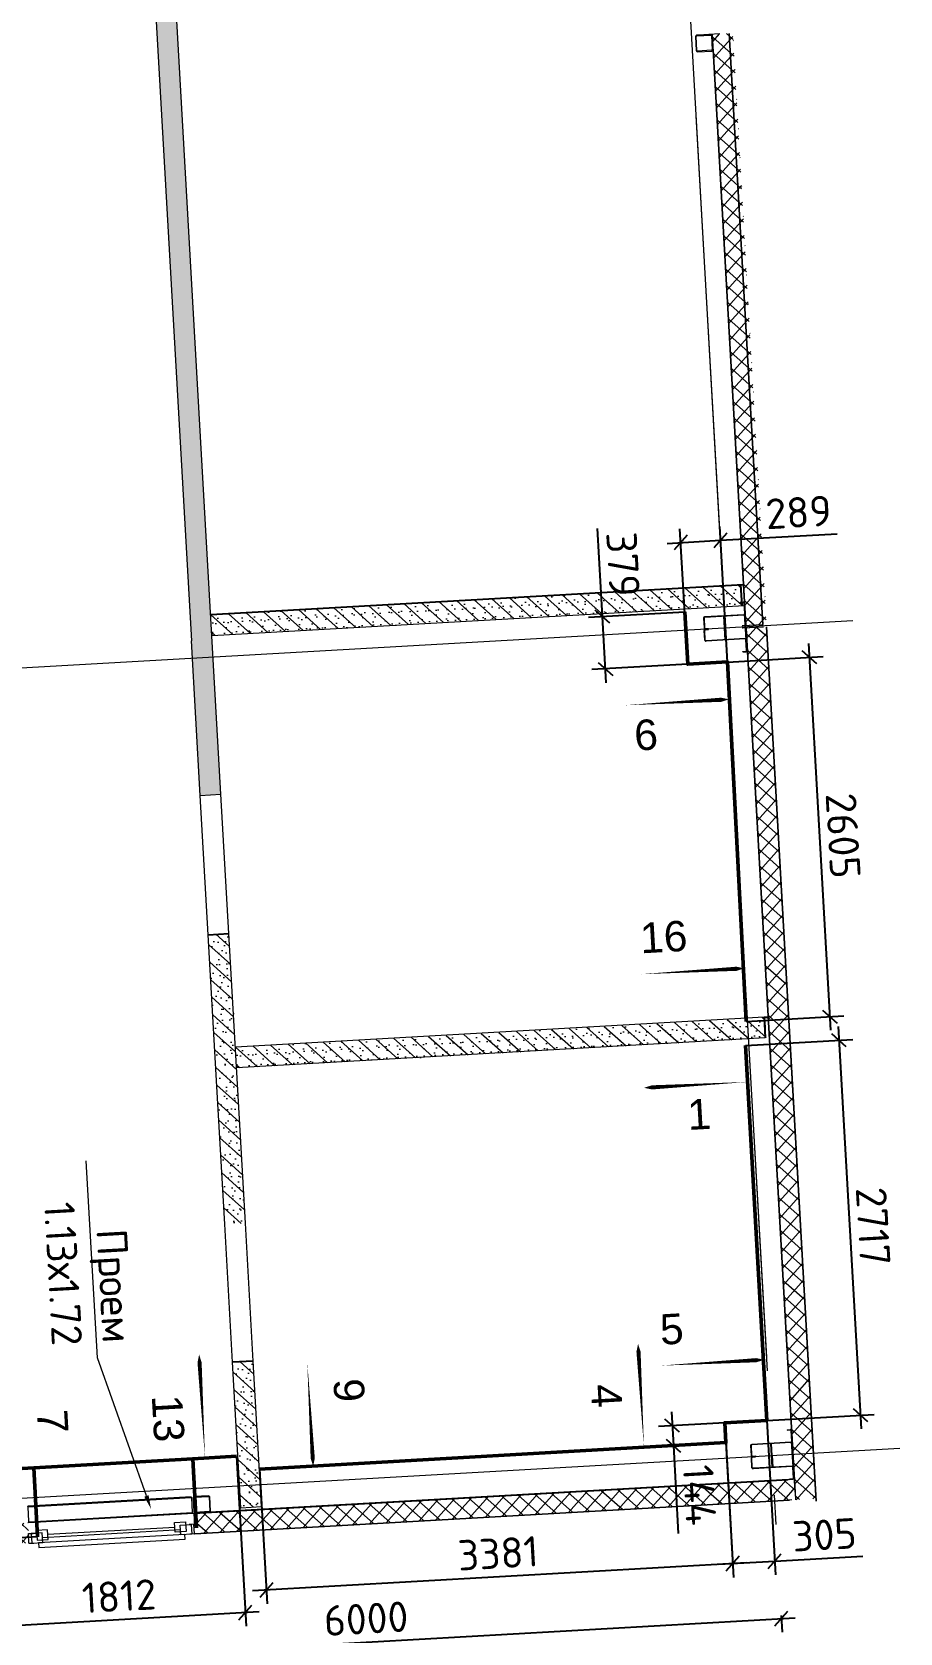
# Model space of a CAD drawing. Header units: metres. Extents: x 107714.6 to 107779.2, y 110780.1 to 110851.4.
# Drawn here: x 107726 to 107732.28, y 110797.97 to 110809.56 of the extents above; entities that cross this region are included whole.
import ezdxf
from ezdxf import colors
from ezdxf.entities.mleader import LeaderData, LeaderLine
from ezdxf.math import Vec2, Vec3

# ---------------------------------------------------------------- set-up
doc = ezdxf.new("R2010")
doc.units = ezdxf.units.M
doc.header["$PDMODE"] = 35
doc.header["$PDSIZE"] = 0.001
for name, pattern in [('_ШПТ__20_т__2_5__Линия сетки', [25, 20, -2.5, 0, -2.5]), ('CENTER', [50.8, 31.75, -6.35, 6.35, -6.35]), ('XKITLINE03', [6, 3, -1, 1, -1]), ('невидимаяX2', [19.05, 12.7, -6.35])]:
    doc.linetypes.add(name, pattern=pattern)
for name, color, linetype in [('2023.11.08_В_ОТКЛОНЕНИЯ', 7, 'Continuous'), ('_1-1_ Внутренние стены', 7, 'Continuous'), ('размеры факт', 7, 'Continuous')]:
    doc.layers.add(name, color=color, linetype=linetype)
for name, color, linetype, lineweight in [('Other', 250, 'Continuous', 0), ('ГКЛ', 250, 'Continuous', 50), ('ГКЛ Откосы', 7, 'Continuous', 50), ('ОСИ', 251, 'CENTER', 18), ('панели', 7, 'Continuous', 9), ('Размерные', 45, 'Continuous', 15), ('Стены', 7, 'Continuous', 18), ('Стены разрез', 7, 'Continuous', 30)]:
    doc.layers.add(name, color=color, linetype=linetype, lineweight=lineweight)
doc.layers.add('Вспомогательные', color=6, linetype='Continuous', plot=False)
for name, color, linetype, lineweight, true_color in [('Каркас несущий', 7, 'Continuous', 18, 0x800040), ('Каркас_Импост', 7, 'Continuous', 9, 0x804000), ('Несущие колонны', 7, 'Continuous', 18, 0x800040), ('Окна', 7, 'Continuous', 9, 0x0080c0), ('Отлив', 7, 'Continuous', 9, 0x008080), ('Скрытые грани', 7, 'Continuous', 18, 0x800040)]:
    doc.layers.add(name, color=color, linetype=linetype, lineweight=lineweight, true_color=true_color)
doc.styles.add('AxeAndPointZ', font='arial.ttf')
doc.styles.add('GOST 2.304 type A', font='isocpeur.ttf')
doc.styles.add('ISOCPEUR', font='isocpeur.ttf', dxfattribs={"height": 375})
doc.dimstyles.new('ISO-25', dxfattribs={"dimtxt": 0.22, "dimasz": 0.1, "dimexe": 0.1, "dimexo": 0, "dimgap": 0.06, "dimtad": 1, "dimdec": 0, "dimlfac": 1000, "dimtxsty": 'GOST 2.304 type A', "dimblk": 'OBLIQUE', "dimcen": 2.5, "dimdle": 0.1, "dimadec": 0, "dimazin": 0, "dimtfac": 1, "dimtdec": 0, "dimtmove": 0, "dimatfit": 3, "dimfxl": 1, "dimarcsym": 0})
pattern_1 = [(318.25305, (107716.84761, 110843.49968), (0.0998763, 0.1119139), [])]
pattern_2 = [(318.25305, (107716.84761, 110843.49968), (0.05659657, 0.06341789), []), (48.25305, (107716.84761, 110843.49968), (-0.06341789, 0.05659657), [])]

# ---------------------------------------------------------------- blocks, each defined once
blk = doc.blocks.new('102_Окно_1Створка_Ф_ГОСТ23166-99 - 1160х1750_1170_h-1445330-_О__L1_0_000_')
at = {"layer": 'Каркас_Импост', "color": 7, "lineweight": 18}
for p, q in [((-638.1, 475), (-638.1, 405)), ((-638.1, 475), (-603.1, 475)), ((-618.1, 475), (-538.1, 475)), ((-618.1, 405), (-618.1, 475)), ((-618.1, 475), (-538.1, 475)), ((-618.1, 405), (-618.1, 475)), ((-538.1, 475), (-538.1, 405)), ((-538.1, 475), (-538.1, 455)), ((541.9, 475), (461.9, 475)), ((461.9, 475), (461.9, 405)), ((461.9, 475), (461.9, 455)), ((541.9, 475), (461.9, 475)), ((561.9, 475), (526.9, 475)), ((541.9, 405), (541.9, 475)), ((541.9, 405), (541.9, 475)), ((561.9, 475), (561.9, 405)), ((-638.1, 405), (-603.1, 405)), ((-538.1, 405), (-618.1, 405)), ((-578.1, 405), (-618.1, 405)), ((-578.1, 385), (-578.1, 455)), ((-578.1, 455), (-498.1, 455)), ((-498.1, 385), (-578.1, 385)), ((-538.1, 440), (461.9, 440)), ((-498.1, 455), (-498.1, 385)), ((-498.1, 420), (421.9, 420)), ((421.9, 455), (421.9, 385)), ((501.9, 455), (421.9, 455)), ((421.9, 385), (501.9, 385)), ((461.9, 405), (541.9, 405)), ((501.9, 385), (501.9, 455)), ((541.9, 405), (501.9, 405)), ((561.9, 405), (526.9, 405))]:
    blk.add_line(p, q, dxfattribs=at)
at = {"layer": 'Отлив', "color": 7}
for p, q in [((491.9, 510), (-568.1, 510)), ((-568.1, 510), (-568.1, 475)), ((-568.1, 475), (491.9, 475)), ((491.9, 475), (491.9, 510))]:
    blk.add_line(p, q, dxfattribs=at)
blk = doc.blocks.new('243_КолоннаНесущая_Труба_ГОСТ 30245-2003 - 120x120x5-1170525-_О__L1_0_000_')
at = {"layer": 'Несущие колонны', "color": 7, "lineweight": 5}
for p, q in [((-60, 51), (-60, -51)), ((-55, -51), (-55, 51)), ((51, 60), (-51, 60)), ((-51, 55), (51, 55)), ((55, 51), (55, -51)), ((60, -51), (60, 51)), ((51, -55), (-51, -55)), ((-51, -60), (51, -60))]:
    blk.add_line(p, q, dxfattribs=at)
for centre, radius, start, end in [((-51, 51), 9, 90, 180), ((-51, 51), 4, 90, 180), ((51, 51), 9, 0, 90), ((51, 51), 4, 0, 90), ((-51, -51), 9, 180, 270), ((-51, -51), 4, 180, 270), ((51, -51), 9, 270, 360), ((51, -51), 4, 270, 0)]:
    blk.add_arc(centre, radius, start, end, dxfattribs=at)
blk = doc.blocks.new('253_Балка_Труба_ГОСТ 30245-2003 - 120x120x5-1324223-_О__L1_0_000_')
at = {"layer": 'Каркас несущий', "color": 7}
for p, q in [((592, 60), (-592, 60)), ((-592, 51), (-592, 60)), ((-592, -51), (-592, 51)), ((592, 60), (592, 51)), ((592, 51), (592, -51)), ((-592, -60), (-592, -51)), ((-592, -60), (592, -60)), ((592, -51), (592, -60))]:
    blk.add_line(p, q, dxfattribs=at)
at = {"layer": 'Скрытые грани', "color": 7}
for p, q in [((-592, 55), (592, 55)), ((-592, -55), (592, -55))]:
    blk.add_line(p, q, dxfattribs=at)
blk = doc.blocks.new('243_КолоннаНесущая_Труба_ГОСТ 30245-2003 - 120x120x5-V6-_О__L1_0_000_')
at = {"layer": 'Несущие колонны', "color": 7, "lineweight": 5}
for p, q in [((-60, 51), (-60, -51)), ((-55, -51), (-55, 51)), ((51, 60), (-51, 60)), ((-51, 55), (51, 55)), ((55, 51), (55, -51)), ((60, -51), (60, 51)), ((51, -55), (-51, -55)), ((-51, -60), (51, -60))]:
    blk.add_line(p, q, dxfattribs=at)
for centre, radius, start, end in [((-51, 51), 9, 90, 180), ((-51, 51), 4, 90, 180), ((51, 51), 9, 0, 90), ((51, 51), 4, 0, 90), ((-51, -51), 9, 180, 270), ((-51, -51), 4, 180, 270), ((51, -51), 4, 270, 0), ((51, -51), 9, 270, 360)]:
    blk.add_arc(centre, radius, start, end, dxfattribs=at)
blk = doc.blocks.new('к3')
at = {"color": 0, "linetype": 'ByBlock', "lineweight": -2, "ltscale": 200}
for p, q in [((4147418, 542806), (4147418, 542828)), ((4147418, 542806), (4147421, 542806)), ((4147421, 542806), (4147421, 542828)), ((4147426, 542836), (4147505, 542836)), ((4147426, 542833), (4147505, 542833)), ((4147510, 542828), (4147510, 542544)), ((4147513, 542828), (4147513, 542544)), ((4147683, 542828), (4147683, 542544)), ((4147686, 542828), (4147686, 542544)), ((4147770, 542836), (4147691, 542836)), ((4147770, 542833), (4147691, 542833)), ((4147775, 542806), (4147775, 542828)), ((4147778, 542806), (4147775, 542806)), ((4147778, 542806), (4147778, 542828)), ((4147518, 542539), (4147589, 542539)), ((4147518, 542536), (4147589, 542536)), ((4147594, 542544), (4147594, 542567)), ((4147594, 542567), (4147597, 542567)), ((4147597, 542544), (4147597, 542567)), ((4147599, 542544), (4147599, 542567)), ((4147602, 542567), (4147599, 542567)), ((4147602, 542544), (4147602, 542567)), ((4147678, 542539), (4147607, 542539)), ((4147678, 542536), (4147607, 542536))]:
    blk.add_line(p, q, dxfattribs=at)
for centre, radius, start, end in [((4147426, 542828), 8, 90, 180), ((4147426, 542828), 5, 90, 180), ((4147505, 542828), 8, 0, 90), ((4147505, 542828), 5, 0, 90), ((4147691, 542828), 8, 90, 180), ((4147691, 542828), 5, 90, 180), ((4147770, 542828), 8, 0, 90), ((4147770, 542828), 5, 0, 90), ((4147518, 542544), 8, 180, 270), ((4147518, 542544), 5, 180, 270), ((4147589, 542544), 8, 270, 0), ((4147589, 542544), 5, 270, 0), ((4147607, 542544), 8, 180, 270), ((4147607, 542544), 5, 180, 270), ((4147678, 542544), 5, 270, 0), ((4147678, 542544), 8, 270, 0)]:
    blk.add_arc(centre, radius, start, end, dxfattribs=at)
at = {"layer": 'Вспомогательные', "color": 0, "ltscale": 10}
for p, q in [((4147690, 542836), (4147505, 542836)), ((4147683, 542686), (4147513, 542686))]:
    blk.add_line(p, q, dxfattribs=at)
blk = doc.blocks.new('_Oblique')
at = {"color": 0, "linetype": 'ByBlock', "lineweight": -2}
blk.add_line((-0.5, -0.5), (0.5, 0.5), dxfattribs=at)
blk = doc.blocks.new('*D59')
at = {"layer": 'Defpoints', "color": 0, "lineweight": 9, "transparency": 16777216}
for p in [(107730.127, 110805.324), (107730.722, 110805.357, 0.139), (107730.744, 110804.979, 0.139)]:
    blk.add_point(p, dxfattribs=at)
at = {"layer": 'ГКЛ', "color": 0, "lineweight": -2, "transparency": 16777216}
for p, q in [((107730.127, 110805.324), (107730.091, 110805.961)), ((107730.722, 110805.357), (107730.027, 110805.318)), ((107730.154, 110804.845), (107730.127, 110805.324)), ((107730.744, 110804.979), (107730.049, 110804.94))]:
    blk.add_line(p, q, dxfattribs=at)
at = {"layer": 'ГКЛ', "color": 0, "lineweight": -2, "transparency": 16777216, "xscale": 0.1, "yscale": 0.1, "zscale": 0.1}
for p, rotation in [((107730.127, 110805.324), 93.25304974487426), ((107730.149, 110804.945), 273.2530497448743)]:
    blk.add_blockref('_Oblique', p, dxfattribs=dict(at, rotation=rotation))
at = {"layer": 'ГКЛ', "color": 0, "lineweight": 9, "transparency": 16777216, "insert": (107730.276, 110805.702), "char_height": 0.22, "attachment_point": 5, "rotation": 273.253, "style": 'GOST 2.304 type A'}
blk.add_mtext('379', dxfattribs=at)
blk = doc.blocks.new('*D60')
at = {"layer": 'Defpoints', "color": 0, "lineweight": 9, "transparency": 16777216}
for p in [(107730.982, 110805.877), (107730.744, 110804.979), (107731.032, 110804.995, 0.139)]:
    blk.add_point(p, dxfattribs=at)
at = {"layer": 'ГКЛ', "color": 0, "lineweight": -2, "transparency": 16777216}
for p, q in [((107731.032, 110804.995), (107730.976, 110805.976)), ((107730.594, 110805.854), (107730.982, 110805.877)), ((107730.744, 110804.979), (107730.688, 110805.96)), ((107730.982, 110805.877), (107731.825, 110805.924))]:
    blk.add_line(p, q, dxfattribs=at)
at = {"layer": 'ГКЛ', "color": 0, "lineweight": -2, "transparency": 16777216, "xscale": 0.1, "yscale": 0.1, "zscale": 0.1}
for p, rotation in [((107730.694, 110805.86), 183.2530497448743), ((107730.982, 110805.877), 3.253049744874275)]:
    blk.add_blockref('_Oblique', p, dxfattribs=dict(at, rotation=rotation))
at = {"layer": 'ГКЛ', "color": 0, "lineweight": 9, "transparency": 16777216, "insert": (107731.546, 110806.079), "char_height": 0.22, "attachment_point": 5, "rotation": 3.253, "style": 'GOST 2.304 type A'}
blk.add_mtext('289', dxfattribs=at)
blk = doc.blocks.new('*D61')
at = {"layer": 'Defpoints', "color": 0, "lineweight": 9, "transparency": 16777216}
for p in [(107731.032, 110804.995), (107731.626, 110805.029), (107731.168, 110802.394, 0.139)]:
    blk.add_point(p, dxfattribs=at)
at = {"layer": 'ГКЛ', "color": 0, "lineweight": -2, "transparency": 16777216}
for p, q in [((107731.032, 110804.995), (107731.725, 110805.035)), ((107731.779, 110802.329), (107731.62, 110805.129)), ((107731.168, 110802.394), (107731.873, 110802.434))]:
    blk.add_line(p, q, dxfattribs=at)
at = {"layer": 'ГКЛ', "color": 0, "lineweight": -2, "transparency": 16777216, "xscale": 0.1, "yscale": 0.1, "zscale": 0.1}
for p, rotation in [((107731.626, 110805.029), 93.25304974487426), ((107731.773, 110802.428), 273.2530497448743)]:
    blk.add_blockref('_Oblique', p, dxfattribs=dict(at, rotation=rotation))
at = {"layer": 'ГКЛ', "color": 0, "lineweight": 9, "transparency": 16777216, "insert": (107731.869, 110803.738), "char_height": 0.22, "attachment_point": 5, "rotation": 273.253, "style": 'GOST 2.304 type A'}
blk.add_mtext('2605', dxfattribs=at)
blk = doc.blocks.new('*D62')
at = {"layer": 'Defpoints', "color": 0, "lineweight": 9, "transparency": 16777216}
for p in [(107731.162, 110802.218, 0.139), (107731.317, 110799.505, 0.139), (107731.993, 110799.544)]:
    blk.add_point(p, dxfattribs=at)
at = {"layer": 'ГКЛ', "color": 0, "lineweight": -2, "transparency": 16777216}
for p, q in [((107731.162, 110802.218), (107731.939, 110802.262)), ((107731.833, 110802.356), (107731.999, 110799.444)), ((107731.317, 110799.505), (107732.093, 110799.549))]:
    blk.add_line(p, q, dxfattribs=at)
at = {"layer": 'ГКЛ', "color": 0, "lineweight": -2, "transparency": 16777216, "xscale": 0.1, "yscale": 0.1, "zscale": 0.1}
for p, rotation in [((107731.839, 110802.256), 93.25304974487426), ((107731.993, 110799.544), 273.2530497448743)]:
    blk.add_blockref('_Oblique', p, dxfattribs=dict(at, rotation=rotation))
at = {"layer": 'ГКЛ', "color": 0, "lineweight": 9, "transparency": 16777216, "insert": (107732.086, 110800.91), "char_height": 0.22, "attachment_point": 5, "rotation": 273.253, "style": 'GOST 2.304 type A'}
blk.add_mtext('2717', dxfattribs=at)
blk = doc.blocks.new('*D63')
at = {"layer": 'Defpoints', "color": 0, "lineweight": 9, "transparency": 16777216}
for p in [(107731.012, 110799.488, 0.139), (107731.317, 110799.505, 0.139), (107731.374, 110798.487)]:
    blk.add_point(p, dxfattribs=at)
at = {"layer": 'ГКЛ', "color": 0, "lineweight": -2, "transparency": 16777216}
for p, q in [((107731.012, 110799.488), (107731.076, 110798.369)), ((107731.317, 110799.505), (107731.38, 110798.387)), ((107730.97, 110798.464), (107731.374, 110798.487)), ((107731.374, 110798.487), (107732.011, 110798.523))]:
    blk.add_line(p, q, dxfattribs=at)
at = {"layer": 'ГКЛ', "color": 0, "lineweight": -2, "transparency": 16777216, "xscale": 0.1, "yscale": 0.1, "zscale": 0.1}
for p, rotation in [((107731.07, 110798.469), 183.2530497448743), ((107731.374, 110798.487), 3.253049744874275)]:
    blk.add_blockref('_Oblique', p, dxfattribs=dict(at, rotation=rotation))
at = {"layer": 'ГКЛ', "color": 0, "lineweight": 9, "transparency": 16777216, "insert": (107731.733, 110798.677), "char_height": 0.22, "attachment_point": 5, "rotation": 3.253, "style": 'GOST 2.304 type A'}
blk.add_mtext('305', dxfattribs=at)
blk = doc.blocks.new('*D64')
at = {"layer": 'Defpoints', "color": 0, "lineweight": 9, "transparency": 16777216}
for p in [(107731.012, 110799.488, 0.139), (107730.64, 110799.323), (107731.02, 110799.344, 0.139)]:
    blk.add_point(p, dxfattribs=at)
at = {"layer": 'ГКЛ', "color": 0, "lineweight": -2, "transparency": 16777216}
for p, q in [((107731.012, 110799.488), (107730.532, 110799.461)), ((107730.626, 110799.566), (107730.64, 110799.323)), ((107731.02, 110799.344), (107730.54, 110799.317)), ((107730.64, 110799.323), (107730.676, 110798.686))]:
    blk.add_line(p, q, dxfattribs=at)
at = {"layer": 'ГКЛ', "color": 0, "lineweight": -2, "transparency": 16777216, "xscale": 0.1, "yscale": 0.1, "zscale": 0.1}
for p, rotation in [((107730.632, 110799.466), 93.25304974487426), ((107730.64, 110799.323), 273.2530497448743)]:
    blk.add_blockref('_Oblique', p, dxfattribs=dict(at, rotation=rotation))
at = {"layer": 'ГКЛ', "color": 0, "lineweight": 9, "transparency": 16777216, "insert": (107730.83, 110798.964), "char_height": 0.22, "attachment_point": 5, "rotation": 273.253, "style": 'GOST 2.304 type A'}
blk.add_mtext('144', dxfattribs=at)
blk = doc.blocks.new('*D65')
at = {"layer": 'Defpoints', "color": 0, "lineweight": 9, "transparency": 16777216}
for p in [(107731.02, 110799.344, 0.139), (107727.645, 110799.152, 0.139), (107727.694, 110798.277)]:
    blk.add_point(p, dxfattribs=at)
at = {"layer": 'ГКЛ', "color": 0, "lineweight": -2, "transparency": 16777216}
for p, q in [((107731.02, 110799.344), (107731.076, 110798.369)), ((107727.645, 110799.152), (107727.7, 110798.178)), ((107731.17, 110798.475), (107727.595, 110798.272))]:
    blk.add_line(p, q, dxfattribs=at)
at = {"layer": 'ГКЛ', "color": 0, "lineweight": -2, "transparency": 16777216, "xscale": 0.1, "yscale": 0.1, "zscale": 0.1}
for p, rotation in [((107731.07, 110798.469), 3.253049744874268), ((107727.694, 110798.277), 183.2530497448743)]:
    blk.add_blockref('_Oblique', p, dxfattribs=dict(at, rotation=rotation))
at = {"layer": 'ГКЛ', "color": 0, "lineweight": 9, "transparency": 16777216, "insert": (107729.372, 110798.543), "char_height": 0.22, "attachment_point": 5, "rotation": 3.253, "style": 'GOST 2.304 type A'}
blk.add_mtext('3381', dxfattribs=at)
blk = doc.blocks.new('*D66')
at = {"layer": 'Defpoints', "color": 0, "lineweight": 9, "transparency": 16777216}
for p in [(107727.478, 110799.245, 1.046), (107725.669, 110799.142, 1.046), (107725.733, 110798.012)]:
    blk.add_point(p, dxfattribs=at)
at = {"layer": 'ГКЛ', "color": 0, "lineweight": -2, "transparency": 16777216}
for p, q in [((107727.478, 110799.245), (107727.548, 110798.015)), ((107725.669, 110799.142), (107725.739, 110797.912)), ((107727.642, 110798.12), (107725.633, 110798.006))]:
    blk.add_line(p, q, dxfattribs=at)
at = {"layer": 'ГКЛ', "color": 0, "lineweight": -2, "transparency": 16777216, "xscale": 0.1, "yscale": 0.1, "zscale": 0.1}
for p, rotation in [((107727.542, 110798.115), 3.253049744874268), ((107725.733, 110798.012), 183.2530497448743)]:
    blk.add_blockref('_Oblique', p, dxfattribs=dict(at, rotation=rotation))
at = {"layer": 'ГКЛ', "color": 0, "lineweight": 9, "transparency": 16777216, "insert": (107726.628, 110798.233), "char_height": 0.22, "attachment_point": 5, "rotation": 3.253, "style": 'GOST 2.304 type A'}
blk.add_mtext('1812', dxfattribs=at)
blk = doc.blocks.new('*D97')
at = {"layer": 'Defpoints', "color": 0, "lineweight": 9, "transparency": 16777216}
for p in [(107731.42, 110798.092), (107731.421, 110798.071), (107725.431, 110797.73)]:
    blk.add_point(p, dxfattribs=at)
at = {"layer": 'ГКЛ', "color": 0, "lineweight": -2, "transparency": 16777216}
for p, q in [((107731.42, 110798.092), (107731.427, 110797.971)), ((107725.331, 110797.724), (107731.521, 110798.076)), ((107725.431, 110797.73), (107725.425, 110797.83))]:
    blk.add_line(p, q, dxfattribs=at)
at = {"layer": 'ГКЛ', "color": 0, "lineweight": -2, "transparency": 16777216, "xscale": 0.1, "yscale": 0.1, "zscale": 0.1}
for p, rotation in [((107731.421, 110798.071), 3.253049744874275), ((107725.431, 110797.73), 183.2530497448743)]:
    blk.add_blockref('_Oblique', p, dxfattribs=dict(at, rotation=rotation))
at = {"layer": 'ГКЛ', "color": 0, "lineweight": 9, "transparency": 16777216, "insert": (107728.416, 110798.07), "char_height": 0.22, "attachment_point": 5, "rotation": 3.253, "style": 'GOST 2.304 type A'}
blk.add_mtext('6000', dxfattribs=at)
blk = doc.blocks.new('*D146')
at = {"layer": 'Defpoints', "color": 0, "lineweight": 9, "transparency": 16777216}
for p in [(107726.01, 110799.162), (107726.039, 110798.662), (107725.056, 110798.607)]:
    blk.add_point(p, dxfattribs=at)
at = {"layer": 'ГКЛ', "color": 0, "lineweight": -2, "transparency": 16777216}
for p, q in [((107726.01, 110799.162), (107724.928, 110799.1)), ((107725.022, 110799.206), (107725.056, 110798.607)), ((107726.039, 110798.662), (107724.956, 110798.601)), ((107725.056, 110798.607), (107725.092, 110797.97))]:
    blk.add_line(p, q, dxfattribs=at)
at = {"layer": 'ГКЛ', "color": 0, "lineweight": -2, "transparency": 16777216, "xscale": 0.1, "yscale": 0.1, "zscale": 0.1}
for p, rotation in [((107725.028, 110799.106), 93.25304974542452), ((107725.056, 110798.607), 273.2530497454246)]:
    blk.add_blockref('_Oblique', p, dxfattribs=dict(at, rotation=rotation))
at = {"layer": 'ГКЛ', "color": 0, "lineweight": 9, "transparency": 16777216, "insert": (107725.247, 110798.248), "char_height": 0.22, "attachment_point": 5, "rotation": 273.253, "style": 'GOST 2.304 type A'}
blk.add_mtext('500', dxfattribs=at)

msp = doc.modelspace()

# ---------------------------------------------------------------- hatches: boundary and pattern name
at = {"layer": '_1-1_ Внутренние стены', "linetype": 'Continuous', "lineweight": 0, "true_color": 0x000000}
h = msp.add_hatch(dxfattribs=at)
h.set_pattern_fill('ГАЗОБЕТОН_0004', color=18, scale=0.001, angle=-86.74695, style=0, pattern_type=2)
h.set_pattern_definition([(318.25305, (107718.76001, 110767.32875), (0.05992578, 0.06714835), []), (3.25305, (107718.819936, 110767.3959), (-0.00459642, 0.08086948), [0, -0.054, 0, -0.081]), (68.25305, (107718.88708, 110767.33597), (0.07523517, -0.03001115), [0, -0.0396, 0, -0.0684])])
h.paths.add_polyline_path([(107726.9704, 110810.9967), (107726.8207, 110810.9882), (107727.2162, 110804.0295), (107727.3659, 110804.038)])
h = msp.add_hatch(dxfattribs=at)
h.set_pattern_fill('ГАЗОБЕТОН_0004', color=18, scale=0.001, angle=-86.74695, style=0, pattern_type=2)
h.set_pattern_definition([(318.25305, (107722.35448, 110761.8539), (0.05992578, 0.06714835), []), (3.25305, (107722.4144, 110761.92105), (-0.00459642, 0.08086948), [0, -0.054, 0, -0.081]), (68.25305, (107722.48155, 110761.86112), (0.07523517, -0.03001115), [0, -0.0396, 0, -0.0684])])
h.paths.add_polyline_path([(107727.2922, 110805.3359), (107731.126, 110805.5538), (107731.1345, 110805.404), (107727.3007, 110805.1861)])
h = msp.add_hatch(dxfattribs=at)
h.set_pattern_fill('ГАЗОБЕТОН_0004', color=18, scale=0.001, angle=-86.74695, style=0, pattern_type=2)
h.set_pattern_definition([(318.25305, (107719.21284, 110759.36161), (0.05992578, 0.06714835), []), (3.25305, (107719.27277, 110759.42876), (-0.00459642, 0.08086948), [0, -0.054, 0, -0.081]), (68.25305, (107719.33992, 110759.36883), (0.07523517, -0.03001115), [0, -0.0396, 0, -0.0684])])
h.paths.add_polyline_path([(107727.4233, 110803.0296), (107727.2735, 110803.0211), (107727.3927, 110800.9245), (107727.5424, 110800.933)])
h = msp.add_hatch(dxfattribs=at)
h.set_pattern_fill('ГАЗОБЕТОН_0004', color=18, scale=0.001, angle=-86.74695, style=0, pattern_type=2)
h.set_pattern_definition([(318.25305, (107722.53238, 110758.72395), (0.05992578, 0.06714835), []), (3.25305, (107722.5923, 110758.7911), (-0.00459642, 0.08086948), [0, -0.054, 0, -0.081]), (68.25305, (107722.65945, 110758.731174), (0.07523517, -0.03001115), [0, -0.0396, 0, -0.0684])])
h.paths.add_polyline_path([(107727.4701, 110802.2059), (107731.3039, 110802.4238), (107731.3124, 110802.2741), (107727.4786, 110802.0562)])
h = msp.add_hatch(dxfattribs=at)
h.set_pattern_fill('ГАЗОБЕТОН_0004', color=18, scale=0.001, angle=-86.74695, style=0, pattern_type=2)
h.set_pattern_definition([(318.25305, (107719.388755, 110756.2666), (0.05992578, 0.06714835), []), (3.25305, (107719.44868, 110756.33375), (-0.00459642, 0.08086948), [0, -0.054, 0, -0.081]), (68.25305, (107719.51583, 110756.27383), (0.07523517, -0.03001115), [0, -0.0396, 0, -0.0684])])
h.paths.add_polyline_path([(107727.5992, 110799.9346), (107727.4494, 110799.9261), (107727.5093, 110798.8728), (107727.659, 110798.8813)])
at = {"layer": 'панели', "lineweight": 9}
h = msp.add_hatch(dxfattribs=at)
h.set_pattern_fill('FP_5', color=256, scale=0.001, angle=-86.74695, style=0, pattern_type=2)
h.set_pattern_definition(pattern_2)
h.paths.add_polyline_path([(107731.1676, 110805.2607), (107731.3134, 110805.2689), (107731.0702, 110809.547), (107730.9244, 110809.5388), (107731.1243, 110806.0217)], flags=0)
h.paths.add_polyline_path([(107730.8671, 110810.5471), (107731.0129, 110810.5554), (107730.974, 110811.2393), (107730.8283, 110811.231), (107730.8427, 110810.9762)], flags=0)
h = msp.add_hatch(dxfattribs=at)
h.set_pattern_fill('FP_4', color=256, scale=0.001, angle=-86.74695, style=0, pattern_type=2)
h.set_pattern_definition(pattern_1)
h.paths.add_polyline_path([(107731.3134, 110805.2689), (107731.3154, 110805.2691), (107731.0722, 110809.5472), (107731.0702, 110809.547), (107731.2701, 110806.03)], flags=0)
h.paths.add_polyline_path([(107731.0129, 110810.5554), (107731.0149, 110810.5555), (107730.976, 110811.2394), (107730.974, 110811.2393), (107730.9885, 110810.9845)], flags=0)
h = msp.add_hatch(dxfattribs=at)
h.set_pattern_fill('FP_4', color=256, scale=0.001, angle=-86.74695, style=0, pattern_type=2)
h.set_pattern_definition(pattern_1)
h.paths.add_polyline_path([(107731.5222, 110798.9857), (107731.5242, 110798.9858), (107731.1687, 110805.2407), (107731.1667, 110805.2406), (107731.5213, 110799.0028)], flags=0)
h = msp.add_hatch(dxfattribs=at)
h.set_pattern_fill('FP_5', color=256, scale=0.001, angle=-86.74695, style=0, pattern_type=2)
h.set_pattern_definition(pattern_2)
h.paths.add_polyline_path([(107731.5274, 110798.9308), (107731.6731, 110798.9391), (107731.3145, 110805.249), (107731.1687, 110805.2407), (107731.5233, 110799.0029)])
h = msp.add_hatch(dxfattribs=at)
h.set_pattern_fill('FP_4', color=256, scale=0.001, angle=-86.74695, style=0, pattern_type=2)
h.set_pattern_definition([(318.25305, (107716.82577, 110843.44335), (0.0998763, 0.1119139), [])])
h.paths.add_polyline_path([(107725.3869, 110798.7301), (107725.9709, 110798.7633), (107725.9708, 110798.7653), (107725.3868, 110798.7321)], flags=0)
h.paths.add_polyline_path([(107727.169, 110798.8314), (107731.472, 110799.076), (107731.4719, 110799.078), (107727.1689, 110798.8334)], flags=0)
h = msp.add_hatch(dxfattribs=at)
h.set_pattern_fill('FP_5', color=256, scale=0.001, angle=-86.74695, style=0, pattern_type=2)
h.set_pattern_definition([(318.25305, (107716.825775, 110843.44335), (0.05659657, 0.06341789), []), (48.25305, (107716.825775, 110843.44335), (-0.06341789, 0.05659657), [])])
h.paths.add_polyline_path([(107725.3951, 110798.5843), (107725.9792, 110798.6175), (107725.9709, 110798.7633), (107725.3869, 110798.7301), (107725.3943, 110798.5995)])
h.paths.add_polyline_path([(107727.169, 110798.8314), (107727.1773, 110798.6856), (107731.5273, 110798.9329), (107731.519, 110799.0786), (107727.4857, 110798.8494)])

# ---------------------------------------------------------------- linework, layer by layer
for points in [[(107731.146, 110805.5549), (107727.2922, 110805.3359)], [(107731.126, 110805.5538), (107731.1345, 110805.404)], [(107731.0183, 110805.157), (107731.0135, 110805.2419)], [(107727.2735, 110803.0211), (107727.4233, 110803.0296)], [(107731.2969, 110802.4234), (107731.324, 110802.425)], [(107731.2969, 110802.4234), (107731.3012, 110802.3486)], [(107731.2969, 110802.4234), (107731.3054, 110802.2737)], [(107727.5992, 110799.9346), (107727.4494, 110799.9261)], [(107731.3588, 110799.1667), (107731.354, 110799.2516)]]:
    msp.add_lwpolyline(points)
at = {"layer": '2023.11.08_В_ОТКЛОНЕНИЯ'}
for points in [[(107730.2941, 110804.6824, 0, 0, 0), (107731.0429, 110804.725, 0, 0.16, 0), (107730.7434, 110804.708, 0.03, 0.03, 0), (107730.2941, 110804.6824, 0, 0, 0)], [(107730.4048, 110802.7352, 0, 0, 0), (107731.1536, 110802.7778, 0, 0.16, 0), (107730.854, 110802.7607, 0.03, 0.03, 0), (107730.4048, 110802.7352, 0, 0, 0)]]:
    msp.add_lwpolyline(points, format="xyseb", dxfattribs=at)
for points, elevation in [([(107731.1773, 110801.9553, 0, 0, 0), (107730.4285, 110801.9127, 0, 0.16, 0), (107730.728, 110801.9297, 0.03, 0.03, 0), (107731.1773, 110801.9553, 0, 0, 0)], 0.139), ([(107727.2505, 110799.2321, 0, 0, 0), (107727.2079, 110799.9809, 0, 0.16, 0), (107727.2249, 110799.6814, 0.03, 0.03, 0), (107727.2505, 110799.2321, 0, 0, 0)], 1.046), ([(107730.4272, 110799.3105, 0, 0, 0), (107730.3846, 110800.0592, 0, 0.16, 0), (107730.4017, 110799.7597, 0.03, 0.03, 0), (107730.4272, 110799.3105, 0, 0, 0)], 0.139), ([(107727.9908, 110799.9232, 0, 0, 0), (107728.0333, 110799.1744, 0, 0.16, 0), (107728.0163, 110799.4739, 0.03, 0.03, 0), (107727.9908, 110799.9232, 0, 0, 0)], 0.139), ([(107730.5483, 110799.9017, 0, 0, 0), (107731.2971, 110799.9442, 0, 0.16, 0), (107730.9976, 110799.9272, 0.03, 0.03, 0), (107730.5483, 110799.9017, 0, 0, 0)], 0.139)]:
    msp.add_lwpolyline(points, format="xyseb", dxfattribs=dict(at, elevation=elevation))
at = {"layer": 'Other', "linetype": 'XKITLINE03', "lineweight": 15}
msp.add_line((107728.76, 110844.8903), (107731.3824, 110798.752), dxfattribs=at)
at = {"layer": 'ГКЛ', "lineweight": 50}
for points, elevation in [([(107730.7222, 110805.3574), (107730.7437, 110804.979), (107731.0322, 110804.9954), (107731.168, 110802.3939)], 0.139), ([(107731.1623, 110802.2179), (107731.3165, 110799.5052), (107731.012, 110799.4879), (107731.0202, 110799.3442), (107727.6446, 110799.1523)], 0.139), ([(107727.4781, 110799.2451), (107727.1616, 110799.2271), (107726.0105, 110799.1616), (107725.669, 110799.1422)], 1.046)]:
    msp.add_lwpolyline(points, dxfattribs=dict(at, elevation=elevation))
at = {"layer": 'ГКЛ Откосы'}
for points in [[(107726.0105, 110799.1616), (107726.0388, 110798.6625)], [(107727.1616, 110799.2271), (107727.19, 110798.7279)]]:
    msp.add_lwpolyline(points, dxfattribs=at)
at = {"layer": 'ОСИ', "linetype": '_ШПТ__20_т__2_5__Линия сетки'}
for p, q in [((107728.76, 110844.8903), (107731.4531, 110797.5077)), ((107724.838, 110804.8909), (107731.9396, 110805.2945)), ((107717.9404, 110798.4892), (107732.2801, 110799.3042))]:
    msp.add_line(p, q, dxfattribs=at)
at = {"layer": 'панели'}
for p, q in [((107730.9774, 110809.5418), (107730.8975, 110809.5372)), ((107730.8975, 110809.5372), (107730.898, 110809.5282)), ((107731.2904, 110805.2676), (107731.0472, 110809.5457)), ((107730.9287, 110809.4278), (107731.1656, 110805.2606)), ((107731.1406, 110805.2591), (107731.2904, 110805.2676)), ((107731.2915, 110805.2477), (107731.1418, 110805.2392)), ((107731.1667, 110805.2406), (107731.5222, 110798.9857)), ((107731.6762, 110798.9203), (107731.3165, 110805.2491)), ((107731.4719, 110799.078), (107727.2847, 110798.84)), ((107731.5274, 110798.9309), (107731.5189, 110799.0806)), ((107727.1774, 110798.6836), (107731.4804, 110798.9282)), ((107727.1829, 110798.8342), (107727.1689, 110798.8334)), ((107727.1689, 110798.8334), (107727.1743, 110798.7385))]:
    msp.add_line(p, q, dxfattribs=at)
at = {"layer": 'панели', "lineweight": 9}
for p, q in [((107731.1676, 110805.2607), (107730.9244, 110809.5388)), ((107731.2884, 110805.2675), (107731.0452, 110809.5456)), ((107731.5242, 110798.9858), (107731.1687, 110805.2407)), ((107731.6718, 110798.9624), (107731.3145, 110805.249)), ((107727.169, 110798.8314), (107731.472, 110799.076)), ((107727.1773, 110798.6856), (107731.4803, 110798.9302))]:
    msp.add_line(p, q, dxfattribs=at)
at = {"layer": 'Стены'}
for points in [[(107726.8207, 110810.9882), (107727.1526, 110805.1476)], [(107731.146, 110805.5549), (107727.2922, 110805.3359)], [(107727.3007, 110805.1861), (107731.1545, 110805.4052)], [(107727.2162, 110804.0295), (107727.3659, 110804.038)], [(107731.469, 110799.0778), (107731.489, 110799.0789)], [(107731.4975, 110798.9292), (107731.4775, 110798.928)], [(107725.9679, 110798.7651), (107727.166, 110798.8332)], [(107727.5093, 110798.8728), (107727.659, 110798.8813)]]:
    msp.add_lwpolyline(points, dxfattribs=at)
at = {"layer": 'Стены', "lineweight": 18}
for points in [[(107727.3659, 110804.038), (107726.9704, 110810.9967)], [(107727.2162, 110804.0295), (107727.1526, 110805.1476)], [(107727.3359, 110801.9229), (107727.2735, 110803.0211)], [(107727.5424, 110800.933), (107727.4233, 110803.0296)], [(107731.2969, 110802.4234), (107727.4701, 110802.2059)], [(107731.3054, 110802.2737), (107727.4786, 110802.0562)], [(107727.3927, 110800.9245), (107727.3359, 110801.9229)], [(107727.5093, 110798.8728), (107727.4494, 110799.9261)], [(107727.659, 110798.8813), (107727.5992, 110799.9346)]]:
    msp.add_lwpolyline(points, dxfattribs=at)
at = {"layer": 'Стены', "linetype": 'невидимаяX2'}
for points in [[(107727.2735, 110803.0211), (107727.2162, 110804.0295)], [(107727.4233, 110803.0296), (107727.3659, 110804.038)], [(107727.4494, 110799.9261), (107727.3927, 110800.9245)], [(107727.5992, 110799.9346), (107727.5424, 110800.933)]]:
    msp.add_lwpolyline(points, dxfattribs=at)
at = {"layer": 'Стены разрез', "lineweight": 5}
for p, q in [((107731.2875, 110805.2675), (107731.0443, 110809.5456)), ((107730.9258, 110809.4277), (107731.1627, 110805.2604)), ((107731.1377, 110805.259), (107731.2875, 110805.2675)), ((107731.2886, 110805.2475), (107731.1389, 110805.239)), ((107731.1638, 110805.2404), (107731.5193, 110798.9855)), ((107731.6733, 110798.9201), (107731.3136, 110805.2489)), ((107727.1745, 110798.6835), (107731.4775, 110798.928))]:
    msp.add_line(p, q, dxfattribs=at)

# ---------------------------------------------------------------- block references
at = {"layer": 'Каркас несущий', "color": 7, "xscale": 0.0009999999999999998, "yscale": 0.0009999999999999998, "zscale": 0.0009999999999999998, "rotation": 3.253049744861902}
msp.add_blockref('253_Балка_Труба_ГОСТ 30245-2003 - 120x120x5-1324223-_О__L1_0_000_', (107726.5635, 110798.8591), dxfattribs=at)
at = {"layer": 'Несущие колонны', "color": 7, "xscale": 0.0009999999999999998, "yscale": 0.0009999999999999998, "zscale": 0.0009999999999999998, "rotation": 273.2530497448619}
for name, p in [('243_КолоннаНесущая_Труба_ГОСТ 30245-2003 - 120x120x5-V6-_О__L1_0_000_', (107730.863, 110809.4752)), ('243_КолоннаНесущая_Труба_ГОСТ 30245-2003 - 120x120x5-1170525-_О__L1_0_000_', (107727.2275, 110798.8968))]:
    msp.add_blockref(name, p, dxfattribs=at)
at = {"layer": 'Окна', "color": 7, "xscale": 0.0009999999999999987, "yscale": 0.0009999999999999987, "zscale": 0.0009999999999999987, "rotation": 183.2530497448618}
msp.add_blockref('102_Окно_1Створка_Ф_ГОСТ23166-99 - 1160х1750_1170_h-1445330-_О__L1_0_000_', (107726.5105, 110799.1215), dxfattribs=at)
at = {"layer": 'Размерные', "color": 0, "xscale": 0.0009999999999999998, "yscale": 0.0009999999999999998, "zscale": 0.0009999999999999998, "rotation": 273.2530497448619}
for p in [(106953.8424, 114915.3612), (106954.1829, 114909.3709)]:
    msp.add_blockref('к3', p, dxfattribs=at)

# ---------------------------------------------------------------- texts
at = {"layer": '2023.11.08_В_ОТКЛОНЕНИЯ', "style": 'AxeAndPointZ'}
for s, p in [('6', (107730.3627, 110804.3535)), ('16', (107730.4054, 110802.8858)), ('1', (107730.7476, 110801.6071, 0.139)), ('5', (107730.5489, 110800.0523, 0.139))]:
    msp.add_text(s, height=0.22, rotation=3.25305, dxfattribs=at).set_placement(p)
at = {"layer": '2023.11.08_В_ОТКЛОНЕНИЯ', "char_height": 0.22, "attachment_point": 1, "rotation": 273.25305, "style": 'AxeAndPointZ'}
for s, insert in [('9', (107728.3986, 110799.8148, 0.169)), ('4', (107730.2611, 110799.7747, 0.169)), ('13', (107727.0844, 110799.6964, 1.076)), ('7', (107726.2533, 110799.5895, 1.076))]:
    msp.add_mtext(s, dxfattribs=dict(at, insert=insert))

# ---------------------------------------------------------------- dimensions: what is measured, and where the dimension line sits
at = {"layer": 'ГКЛ', "lineweight": 9}
dim = msp.add_linear_dim(base=(107730.9821, 110805.8765), p1=(107730.7437, 110804.979), p2=(107731.0322, 110804.9954, 0.139), angle=3.25305, dimstyle='ISO-25', dxfattribs=at)
dim.commit()
dim.dimension.update_dxf_attribs({"geometry": '*D60', "text_midpoint": (107731.556, 110805.9091), "dimtype": 160})
for base, p1, p2, angle, picture, middle in [((107730.1272, 110805.3236), (107730.7437, 110804.979, 0.139), (107730.7222, 110805.3574, 0.139), 273.25305, '*D59', (107730.276, 110805.7016)), ((107731.6255, 110805.0291), (107731.168, 110802.3939, 0.139), (107731.0322, 110804.9954), 273.25305, '*D61', (107731.8691, 110803.7384)), ((107731.9933, 110799.5437), (107731.1623, 110802.2179, 0.139), (107731.3165, 110799.5052, 0.139), 273.25305, '*D62', (107732.086, 110800.9097)), ((107730.6398, 110799.3225), (107731.012, 110799.4879, 0.139), (107731.0202, 110799.3442, 0.139), 273.25305, '*D64', (107730.8305, 110798.9638)), ((107731.3744, 110798.4866), (107731.012, 110799.4879, 0.139), (107731.3165, 110799.5052, 0.139), 3.25305, '*D63', (107731.7332, 110798.6772)), ((107725.7333, 110798.0118), (107727.4781, 110799.2451, 1.046), (107725.669, 110799.1422, 1.046), 3.25305, '*D66', (107726.6282, 110798.233)), ((107727.6943, 110798.2774), (107731.0202, 110799.3442, 0.139), (107727.6446, 110799.1523, 0.139), 3.25305, '*D65', (107729.3725, 110798.5431)), ((107725.0562, 110798.6066), (107726.0105, 110799.1616), (107726.0388, 110798.6625), 273.25305, '*D146', (107725.2468, 110798.2478))]:
    dim = msp.add_linear_dim(base=base, p1=p1, p2=p2, angle=angle, dimstyle='ISO-25', dxfattribs=at)
    dim.commit()
    dim.dimension.update_dxf_attribs({"geometry": picture, "text_midpoint": middle})
dim = msp.add_linear_dim(base=(107731.4211, 110798.0706), p1=(107725.4308, 110797.7301), p2=(107731.4199, 110798.0917), angle=3.25305, dimstyle='ISO-25', override={"dimtmove": 1}, dxfattribs=at)
dim.commit()
dim.dimension.update_dxf_attribs({"geometry": '*D97', "text_midpoint": (107728.4163, 110798.0701)})

# ---------------------------------------------------------------- leaders
at = {"layer": 'размеры факт'}
ml = msp.add_multileader_mtext('Standard', dxfattribs=at)
ml.set_content('Проем\\P1.13х1.72', color=256, style='ISOCPEUR')
ml.set_leader_properties(lineweight=5)
ml.build(insert=Vec2(0, 0))
ml.multileader.update_dxf_attribs({"has_dogleg": 0, "text_left_attachment_type": 6, "text_right_attachment_type": 6, "arrow_head_size": 0.1})
ctx = ml.context
ctx.base_point, ctx.char_height, ctx.arrow_head_size, ctx.landing_gap_size, ctx.plane_origin, ctx.plane_x_axis, ctx.plane_y_axis = Vec3(107726.4017, 110801.1901), 0.22, 0.1, 0.1, Vec3(107726.8117, 110799.7121), Vec3(0.0567459, -0.9983887), Vec3(0.9983887, 0.0567459)
ctx.left_attachment, ctx.right_attachment, ctx.text_align_type = 6, 6, 2
notes = []
notes.append((ctx, [(1, (1, 1, 0), (107726.9257, 110791.971), (-0.0567459, 0.9983887), 8, [(0, [(107726.8599, 110798.864)], 0, [])])]))
ctx.mtext.insert, ctx.mtext.text_direction, ctx.mtext.alignment, ctx.mtext.flow_direction = Vec3(107726.7296, 110800.0729), Vec3(0.0567459, -0.9983887), 3, 5
for ctx, leaders in notes:
    for number, flags, end, landing, length, lines in leaders:
        leader = LeaderData()
        leader.index, (leader.has_last_leader_line, leader.has_dogleg_vector, leader.attachment_direction) = number, flags
        leader.last_leader_point, leader.dogleg_vector, leader.dogleg_length = Vec3(end), Vec3(landing), length
        for number, points, colour, breaks in lines:
            line = LeaderLine()
            line.index, line.vertices, line.color, line.breaks = number, Vec3.list(points), colors.encode_raw_color(colour), breaks
            leader.lines.append(line)
        ctx.leaders.append(leader)

doc.saveas('drawing.dxf')
